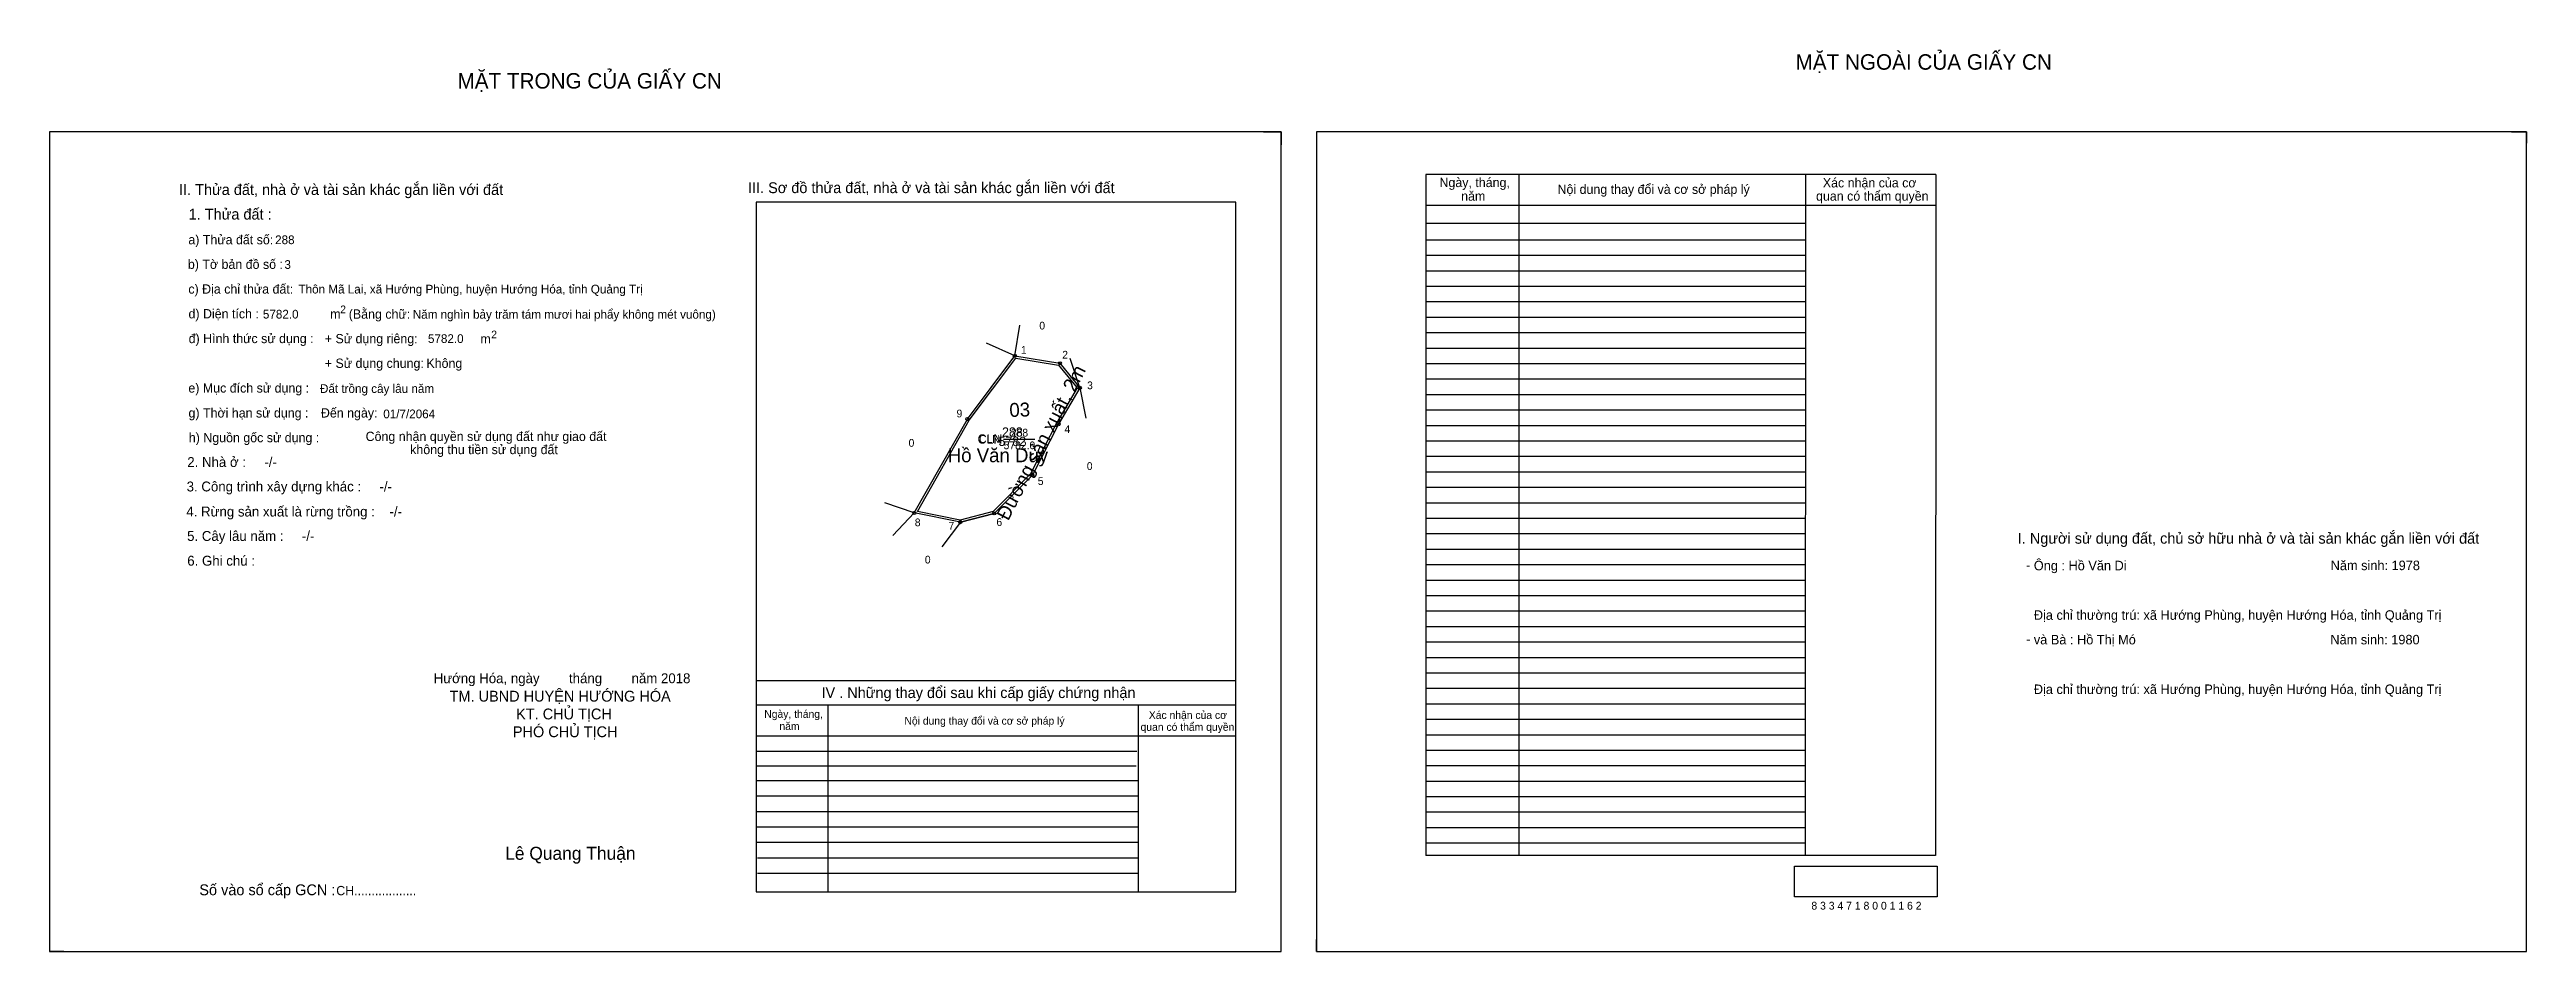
# Model space of a CAD drawing. Extents: x 531187 to 534694, y 1847090 to 1847673.
# Drawn here: x 533093 to 534694, y 1847090 to 1847673 of the extents above.
import ezdxf

# ---------------------------------------------------------------- set-up
doc = ezdxf.new("R2010")
doc.units = 0
for name, color, linetype in [('Default', 7, 'Continuous'), ('Level 10', 7, 'Continuous'), ('Level 11', 7, 'Continuous'), ('Level 13', 7, 'Continuous'), ('Level 2', 7, 'Continuous'), ('Level 27', 7, 'Continuous'), ('Level 3', 7, 'Continuous'), ('Level 36', 7, 'Continuous'), ('Level 4', 7, 'Continuous'), ('Level 5', 7, 'Continuous'), ('Level 55', 7, 'Continuous'), ('Level 6', 7, 'Continuous'), ('Level 7', 7, 'Continuous'), ('Level 8', 7, 'Continuous'), ('Level 9', 7, 'Continuous')]:
    doc.layers.add(name, color=color, linetype=linetype)

msp = doc.modelspace()

# ---------------------------------------------------------------- linework, layer by layer
at = {"layer": 'Level 10'}
for p, q in [((533877.7, 1847619.6), (533889, 1847619.6)), ((533889, 1847619.6), (533889, 1847611.2)), ((534684.5, 1847619.6), (534694.1, 1847619.6)), ((534694.1, 1847619.6), (534694.1, 1847612.2)), ((533716.9, 1847474.8), (533746, 1847470)), ((533681.7, 1847367.2), (533703.5, 1847372.9)), ((533092.9, 1847097.4), (533092.9, 1847089.6)), ((533911.8, 1847089.6), (533911.8, 1847097.4)), ((533102.1, 1847089.6), (533092.9, 1847089.6)), ((533911.8, 1847089.6), (533918.9, 1847089.6))]:
    msp.add_line(p, q, dxfattribs=at)
for points in [[(533092.9, 1847089.6), (533889, 1847089.6), (533889, 1847619.6), (533092.9, 1847619.6)], [(533911.8, 1847089.6), (534694.1, 1847089.6), (534694.1, 1847619.6), (533911.8, 1847619.6)], [(533681.7, 1847367.2), (533651.9, 1847373.2), (533686.2, 1847433.9), (533716.9, 1847474.8), (533746, 1847470), (533758.9, 1847454.1), (533745.1, 1847430.5), (533728.2, 1847397.6), (533703.5, 1847372.9)], [(533681.6, 1847368.6), (533654, 1847374.2), (533687.4, 1847433.2), (533717.5, 1847473.3), (533745.2, 1847468.7), (533757.2, 1847454), (533743.9, 1847431.2), (533727, 1847398.4), (533702.8, 1847374.2)]]:
    msp.add_lwpolyline(points, close=True, dxfattribs=at)
at = {"layer": 'Level 11'}
for centre in [(533716.9, 1847474.8), (533746, 1847470), (533758.9, 1847454.1), (533686.2, 1847433.9), (533745.1, 1847430.5), (533728.2, 1847397.6), (533651.9, 1847373.2), (533703.5, 1847372.9), (533681.7, 1847367.2), (533681.7, 1847367.2)]:
    msp.add_circle(centre, 1, dxfattribs=at)
at = {"layer": 'Level 13'}
msp.add_line((533710.3, 1847421), (533720.5, 1847421), dxfattribs=at)
at = {"layer": 'Level 27'}
for p, q in [((533716.9, 1847474.8), (533698.6, 1847482.9)), ((533716.9, 1847474.8), (533720.2, 1847494.6)), ((533758.9, 1847454.1), (533752.6, 1847473.1)), ((533758.9, 1847454.1), (533762.8, 1847434.5)), ((533651.9, 1847373.2), (533632.9, 1847379.7)), ((533651.9, 1847373.2), (533638.1, 1847358.7)), ((533681.7, 1847367.2), (533669.7, 1847351.2))]:
    msp.add_line(p, q, dxfattribs=at)
at = {"layer": 'Level 6'}
msp.add_lwpolyline([(534220.8, 1847144.7), (534313.2, 1847144.7), (534313.2, 1847124.9), (534220.8, 1847124.9)], close=True, dxfattribs=at)
at = {"layer": 'Level 7'}
for p, q in [((534227.8, 1847549.6), (533982.6, 1847549.6)), ((534227.8, 1847539.6), (533982.6, 1847539.6)), ((534227.8, 1847529.6), (533982.6, 1847529.6)), ((534227.8, 1847519.6), (533982.6, 1847519.6)), ((534227.8, 1847509.6), (533982.6, 1847509.6)), ((534227.8, 1847499.6), (533982.6, 1847499.6)), ((534227.8, 1847489.6), (533982.6, 1847489.6)), ((534227.8, 1847479.6), (533982.6, 1847479.6)), ((534227.8, 1847469.6), (533982.6, 1847469.6)), ((534227.8, 1847459.6), (533982.6, 1847459.6)), ((534227.8, 1847449.6), (533982.6, 1847449.6)), ((534227.8, 1847439.6), (533982.6, 1847439.6)), ((534227.8, 1847429.6), (533982.6, 1847429.6)), ((534227.8, 1847419.6), (533982.6, 1847419.6)), ((534227.8, 1847409.6), (533982.6, 1847409.6)), ((534227.8, 1847399.6), (533982.6, 1847399.6)), ((534227.8, 1847389.6), (533982.6, 1847389.6)), ((534227.8, 1847379.6), (533982.6, 1847379.6)), ((534227.8, 1847369.6), (533982.6, 1847369.6)), ((534227.8, 1847359.6), (533982.6, 1847359.6)), ((534227.8, 1847349.6), (533982.6, 1847349.6)), ((534227.8, 1847339.6), (533982.6, 1847339.6)), ((534227.8, 1847329.6), (533982.6, 1847329.6)), ((534227.8, 1847319.6), (533982.6, 1847319.6)), ((534227.8, 1847309.6), (533982.6, 1847309.6)), ((534227.8, 1847299.6), (533982.6, 1847299.6)), ((534227.8, 1847289.6), (533982.6, 1847289.6)), ((534227.8, 1847279.6), (533982.6, 1847279.6)), ((534227.8, 1847269.6), (533982.6, 1847269.6)), ((534227.8, 1847259.6), (533982.6, 1847259.6)), ((534227.8, 1847249.6), (533982.6, 1847249.6)), ((534227.8, 1847239.6), (533982.6, 1847239.6)), ((534227.8, 1847229.6), (533982.6, 1847229.6)), ((533795.8, 1847218.9), (533549.7, 1847218.9)), ((533795.3, 1847209.5), (533549.7, 1847209.5)), ((534227.8, 1847219.6), (533982.6, 1847219.6)), ((534227.8, 1847209.6), (533982.6, 1847209.6)), ((533796.6, 1847200), (533549.7, 1847200)), ((534227.8, 1847199.6), (533982.6, 1847199.6)), ((533796.6, 1847190), (533549.7, 1847190)), ((533796.6, 1847180), (533549.7, 1847180)), ((534227.8, 1847189.6), (533982.6, 1847189.6)), ((534227.8, 1847179.6), (533982.6, 1847179.6)), ((533796.6, 1847170), (533549.7, 1847170)), ((534227.8, 1847169.6), (533982.6, 1847169.6)), ((533796.6, 1847160), (533549.7, 1847160)), ((533796.6, 1847150), (533550.5, 1847150)), ((534227.8, 1847159.6), (533982.6, 1847159.6)), ((533796.6, 1847140), (533550.5, 1847140))]:
    msp.add_line(p, q, dxfattribs=at)
at = {"layer": 'Level 8'}
for p, q in [((534312.2, 1847592.1), (533982.6, 1847592.1)), ((533982.6, 1847592.1), (533982.6, 1847151.6)), ((534042.6, 1847592.1), (534042.6, 1847151.6)), ((534228, 1847591.9), (534227.8, 1847151.6)), ((534312.2, 1847592.1), (534312.1, 1847151.6)), ((533859.7, 1847574.2), (533549.7, 1847574.2)), ((533549.7, 1847574.2), (533549.7, 1847128.2)), ((533859.7, 1847128.2), (533859.7, 1847574.2)), ((534312.2, 1847572.1), (533982.6, 1847572.1)), ((534227.8, 1847560.3), (533982.6, 1847560.3)), ((533859.7, 1847264.6), (533549.7, 1847264.6)), ((533859.7, 1847248.9), (533549.7, 1847248.9)), ((533595.9, 1847248.9), (533595.9, 1847128.2)), ((533796.6, 1847248.9), (533796.6, 1847128.2)), ((533859.7, 1847228.9), (533549.7, 1847228.9)), ((534312.1, 1847151.6), (533982.6, 1847151.6)), ((533549.7, 1847128.2), (533859.7, 1847128.2))]:
    msp.add_line(p, q, dxfattribs=at)
at = {"layer": 'Level 9'}
msp.add_line((533709.6, 1847421), (533729.7, 1847421), dxfattribs=at)

# ---------------------------------------------------------------- texts
at = {"layer": 'Default'}
for s, p in [('e) Mục đích sử dụng :', (533182.6, 1847451)), ('g) Thời hạn sử dụng :', (533182.7, 1847434.9)), ('Đến ngày:', (533268.3, 1847434.9)), ('h) Nguồn gốc sử dụng :', (533182.9, 1847418.9)), ('Công nhận quyền sử dụng đất như giao đất', (533297.2, 1847419.7)), ('không thu tiền sử dụng đất', (533326, 1847411.2))]:
    msp.add_text(s, height=6, dxfattribs=at).set_placement(p)
at = {"layer": 'Level 13'}
for s, p in [('CLN', (533693.7, 1847418.5)), ('5782.0', (533709.6, 1847414.4)), ('288', (533714.3, 1847422.6))]:
    msp.add_text(s, height=5, dxfattribs=at).set_placement(p)
at = {"layer": 'Level 2'}
msp.add_text('Đường sản xuất, 2m', height=9, rotation=62.7422, dxfattribs=at).set_placement((533712.6, 1847367.7))
msp.add_text('Hồ Văn Duy', height=9, dxfattribs=at).set_placement((533673.5, 1847406))
at = {"layer": 'Level 3'}
msp.add_text('CLN', height=6, dxfattribs=at).set_placement((533692.8, 1847418))
at = {"layer": 'Level 36'}
for p in [(533732.7, 1847491.8), (533648.2, 1847416), (533763.4, 1847401), (533658.7, 1847340.5)]:
    msp.add_text('0', height=5, dxfattribs=at).set_placement(p)
at = {"layer": 'Level 4'}
msp.add_text('288', height=6, dxfattribs=at).set_placement((533708.6, 1847422.5))
at = {"layer": 'Level 5'}
msp.add_text('5782', height=6, dxfattribs=at).set_placement((533706.3, 1847416.5))
at = {"layer": 'Level 55'}
for s, height, p in [('1', 0.8, (533716.7, 1847474.8)), ('0', 0.22, (533716.9, 1847474.6)), ('0', 0.22, (533716.9, 1847474.6)), ('0', 0.22, (533716.9, 1847474.6)), ('0', 0.22, (533716.9, 1847474.6)), ('2', 0.8, (533745.7, 1847470)), ('0', 0.22, (533745.9, 1847469.8)), ('0', 0.22, (533745.9, 1847469.8)), ('3', 0.8, (533758.7, 1847454.1)), ('0', 0.22, (533758.8, 1847453.9)), ('0', 0.22, (533758.8, 1847453.9)), ('0', 0.22, (533758.8, 1847453.9)), ('9', 0.8, (533686, 1847433.9)), ('0', 0.22, (533686.2, 1847433.7)), ('0', 0.22, (533686.2, 1847433.7)), ('4', 0.8, (533744.8, 1847430.5)), ('0', 0.22, (533745, 1847430.3)), ('5', 0.8, (533727.9, 1847397.6)), ('0', 0.22, (533728.1, 1847397.4)), ('8', 0.8, (533651.6, 1847373.2)), ('0', 0.22, (533651.8, 1847373)), ('0', 0.22, (533651.8, 1847373)), ('0', 0.22, (533651.8, 1847373)), ('6', 0.8, (533703.2, 1847372.9)), ('0', 0.22, (533703.4, 1847372.7)), ('7', 0.8, (533681.4, 1847367.2)), ('0', 0.22, (533681.6, 1847367)), ('0', 0.22, (533681.6, 1847367))]:
    msp.add_text(s, height=height, dxfattribs=at).set_placement(p)
at = {"layer": 'Level 6'}
for s, height, p in [('288', 5.63, (533238.7, 1847547)), ('3', 5.63, (533244.7, 1847531)), ('Thôn Mã Lai, xã Hướng Phùng, huyện Hướng Hóa, tỉnh Quảng Trị', 5.64, (533253.8, 1847515.1)), ('5782.0', 5.63, (533230.8, 1847498.9)), ('Năm nghìn bảy trăm tám mươi hai phẩy không mét vuông)', 5.632, (533327.7, 1847498.8)), ('5782.0', 5.63, (533337.5, 1847483.1)), ('Đất trồng cây lâu năm', 5.64, (533267.7, 1847450.8)), ('01/7/2064', 5.64, (533308.6, 1847434.4)), ('Ông : Hồ Văn Di', 6.16, (534375.6, 1847336.1)), ('Năm sinh: 1978', 6.16, (534567.5, 1847336.2)), ('Địa chỉ thường trú: xã Hướng Phùng, huyện Hướng Hóa, tỉnh Quảng Trị', 6.16, (534375.6, 1847304.1)), ('và Bà : Hồ Thị Mó', 6.16, (534375.6, 1847288.2)), ('Năm sinh: 1980', 6.16, (534567.3, 1847288.2)), ('Địa chỉ thường trú: xã Hướng Phùng, huyện Hướng Hóa, tỉnh Quảng Trị', 6.16, (534375.6, 1847256.1)), ('8 3 3 4 7 1 8 0 0 1 1 6 2', 5.04, (534231.8, 1847116.7))]:
    msp.add_text(s, height=height, dxfattribs=at).set_placement(p)
at = {"layer": 'Level 7'}
for s, height, p in [('MẶT NGOÀI CỦA GIẤY CN', 10, (534221.6, 1847659.8)), ('MẶT TRONG CỦA GIẤY CN', 10, (533356.6, 1847647.6)), ('II. Thửa đất, nhà ở và tài sản khác gắn liền với đất', 7, (533176.6, 1847578.8)), ('III. Sơ đồ thửa đất, nhà ở và tài sản khác gắn liền với đất', 7, (533544.4, 1847580)), ('Ngày, tháng,', 6, (533991.4, 1847583.9)), ('năm', 6, (534005.4, 1847575.1)), ('Nội dung thay đổi và cơ sở pháp lý', 6, (534067.7, 1847579.5)), (' quan có thẩm quyền', 6, (534232.6, 1847575.1)), ('Xác nhận của cơ', 6, (534239.2, 1847583.7)), ('1. Thửa đất :', 7, (533182.8, 1847562.9)), ('a) Thửa đất số:', 6, (533182.6, 1847546.9)), ('b) Tờ bản đồ số :', 6, (533182.3, 1847531)), ('c) Địa chỉ thửa đất:', 6, (533182.6, 1847515)), ('d) Diện tích :', 6, (533182.7, 1847499)), ('m', 6, (533274.3, 1847498.9)), ('2', 5, (533280.8, 1847502.3)), ('(Bằng chữ:', 6, (533286.3, 1847498.8)), ('đ) Hình thức sử dụng :', 6, (533182.8, 1847483)), ('+ Sử dụng riêng:', 6, (533270.8, 1847482.9)), ('m', 6, (533371.4, 1847482.8)), ('2', 5, (533378.4, 1847486.1)), ('+ Sử dụng chung:', 6, (533270.8, 1847467)), ('Không', 6, (533336.5, 1847467)), ('2. Nhà ở :     -/-', 6.4, (533181.9, 1847402.9)), ('3. Công trình xây dựng khác :     -/-', 6.4, (533181.5, 1847387.1)), ('4. Rừng sản xuất là rừng trồng :    -/-', 6.4, (533181.3, 1847370.9)), ('5. Cây lâu năm :     -/-', 6.4, (533181.8, 1847355.1)), ('I. Người sử dụng đất, chủ sở hữu nhà ở và tài sản khác gắn liền với đất', 7, (534365.2, 1847353.3)), ('6. Ghi chú :', 6.4, (533181.9, 1847339.1)), ('-', 6.4, (534370.5, 1847336.3)), ('-', 6.4, (534370.6, 1847288.4)), ('Hướng Hóa, ngày        tháng        năm 2018', 6.4, (533341.2, 1847263.1)), ('TM. UBND HUYỆN HƯỚNG HÓA', 7, (533351.5, 1847251.2)), ('IV . Những thay đổi sau khi cấp giấy chứng nhận', 7, (533591.9, 1847253.5)), ('KT. CHỦ TỊCH', 7, (533394.5, 1847239.7)), ('Ngày, tháng,', 5, (533554.9, 1847240.7)), ('Nội dung thay đổi và cơ sở pháp lý', 5, (533645.5, 1847236.3)), ('Xác nhận của cơ', 5, (533803.5, 1847240)), ('PHÓ CHỦ TỊCH', 7, (533392.4, 1847228.2)), ('năm', 5, (533564.7, 1847232.8)), (' quan có thẩm quyền', 5, (533796.3, 1847232.3)), ('Lê Quang Thuận', 8.4, (533387.4, 1847148.9)), ('Số vào sổ cấp GCN :', 7, (533189.7, 1847126)), ('CH..................', 6, (533278.2, 1847126))]:
    msp.add_text(s, height=height, dxfattribs=at).set_placement(p)
msp.add_text('03', height=9, rotation=2, dxfattribs=at).set_placement((533713.5, 1847435.2))
at = {"layer": 'Level 9'}
for s, p in [('1', (533720.8, 1847476.1)), ('2', (533747.5, 1847473)), ('3', (533763.6, 1847453.2)), ('9', (533679.2, 1847435)), ('4', (533749, 1847424.9)), ('5', (533731.7, 1847391.3)), ('8', (533652.2, 1847364.6)), ('6', (533705, 1847364.8)), ('7', (533674, 1847362.4))]:
    msp.add_text(s, height=5, dxfattribs=at).set_placement(p)

doc.saveas('drawing.dxf')
